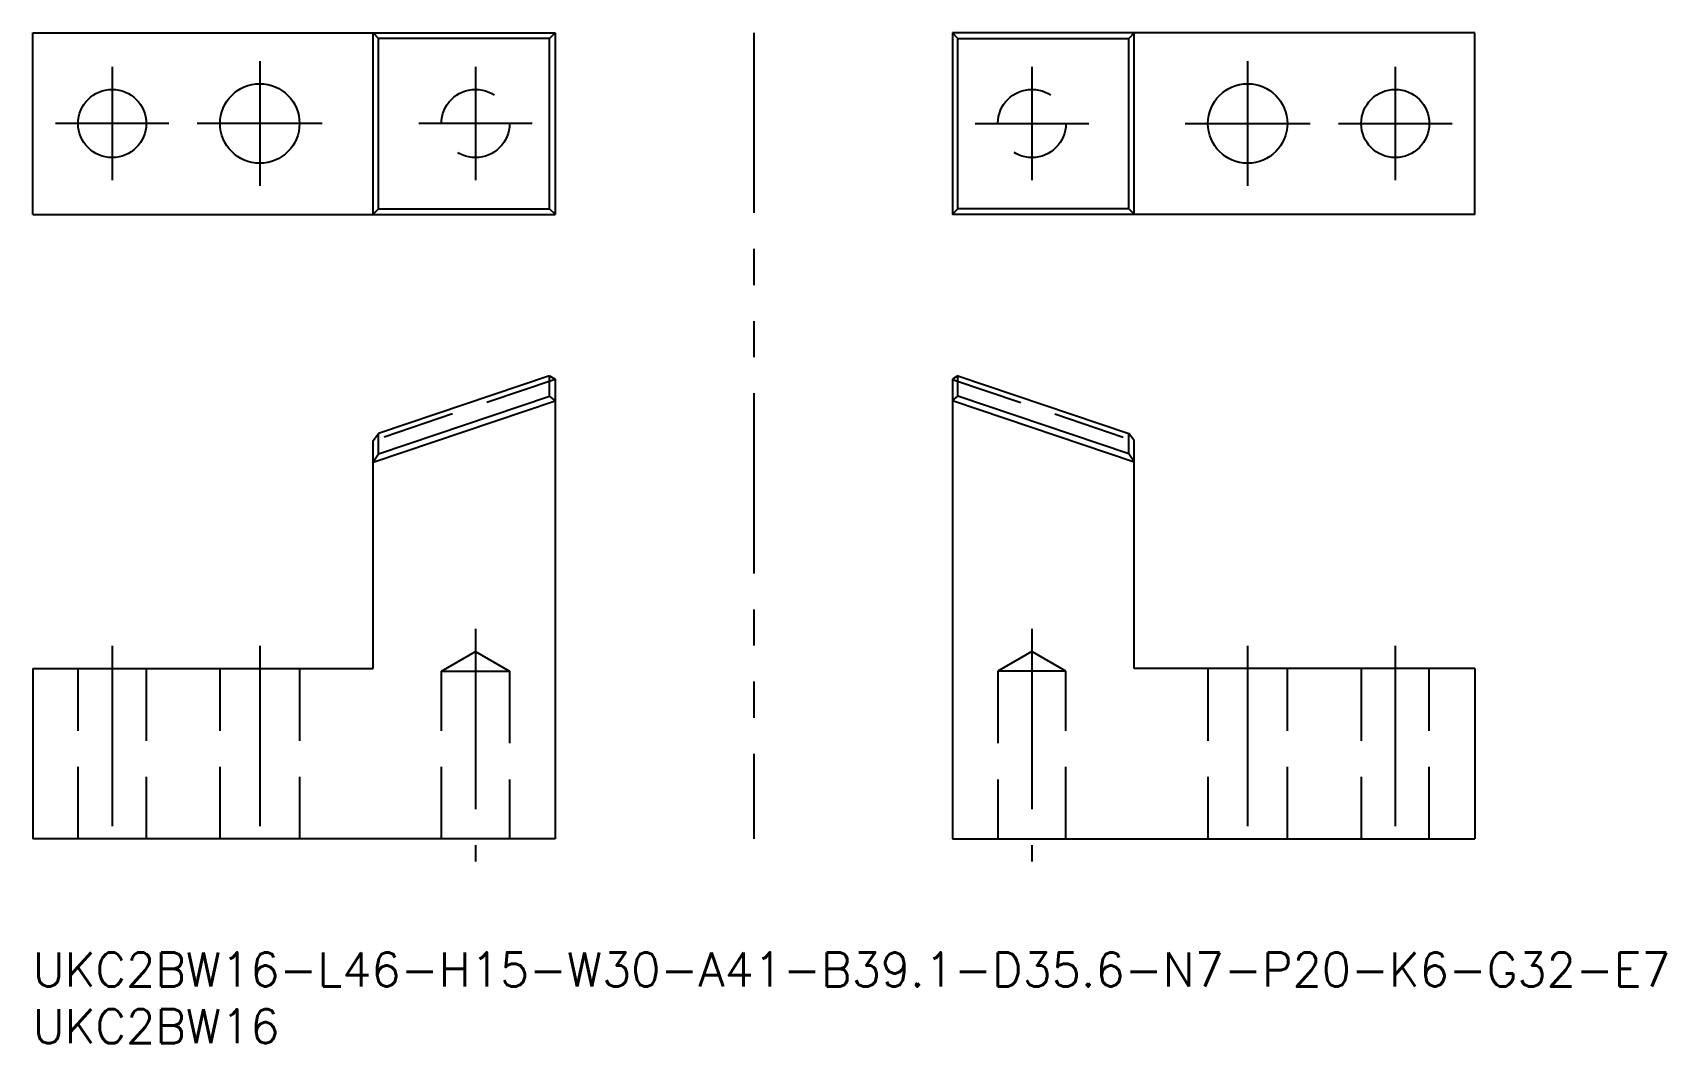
# Model space of a CAD drawing. Extents: x 0 to 144, y -8 to 81.
import ezdxf

# ---------------------------------------------------------------- set-up
doc = ezdxf.new("R2010")
doc.units = 0
doc.header["$LTSCALE"] = 0.5
for name, pattern in [('CENTER', [50.8, 31.75, -6.35, 6.35, -6.35]), ('DASHED', [19.05, 12.7, -6.35]), ('PHANTOM', [63.5, 31.75, -6.35, 6.35, -6.35, 6.35, -6.35])]:
    doc.linetypes.add(name, pattern=pattern)
for name, color, linetype in [('MSM_CENTER', 1, 'CENTER'), ('MSM_CONTINUOUS', 7, 'CONTINUOUS'), ('MSM_DASHED', 4, 'DASHED'), ('MSM_IMAGINARY', 6, 'PHANTOM'), ('MSM_PART_NUMBER', 7, 'CONTINUOUS')]:
    doc.layers.add(name, color=color, linetype=linetype)
doc.styles.get("Standard").update_dxf_attribs({"font": 'txt.shx', "height": 1, "bigfont": 'bigfont.shx'})

# ---------------------------------------------------------------- blocks, each defined once
blk = doc.blocks.new('*U44')
at = {"layer": 'MSM_PART_NUMBER'}
blk.add_text('UKC2BW16-L46-H15-W30-A41-B39.1-D35.6-N7-P20-K6-G32-E7', height=3, dxfattribs=at).set_placement((0, -3))
blk = doc.blocks.new('*U45')
at = {"layer": 'MSM_PART_NUMBER'}
blk.add_text('UKC2BW16', height=3, dxfattribs=at).set_placement((0, -8))

msp = doc.modelspace()

# ---------------------------------------------------------------- linework, layer by layer
at = {"layer": 'MSM_CENTER'}
for p, q in [((7, 78), (7, 68)), ((20, 78.5), (20, 67.5)), ((39, 78), (39, 68)), ((88, 78), (88, 68)), ((107, 78.5), (107, 67.5)), ((120, 78), (120, 68)), ((12, 73), (2, 73)), ((25.5, 73), (14.5, 73)), ((44, 73), (34, 73)), ((83, 73), (93, 73)), ((101.5, 73), (112.5, 73)), ((115, 73), (125, 73)), ((39, 28.5), (39, 8)), ((88, 28.5), (88, 8)), ((7, 27), (7, 8)), ((20, 27), (20, 8)), ((107, 27), (107, 8)), ((120, 27), (120, 8))]:
    msp.add_line(p, q, dxfattribs=at)
at = {"layer": 'MSM_CONTINUOUS'}
for p, q in [((0, 81), (46, 81)), ((0, 65), (0, 81)), ((30, 65), (30, 81)), ((30, 80.98), (30.47, 80.5)), ((45.53, 80.5), (46, 80.98)), ((46, 81), (46, 65)), ((127, 81), (81, 81)), ((81, 81), (81, 65)), ((81.47, 80.5), (81, 80.98)), ((97, 80.98), (96.53, 80.5)), ((97, 65), (97, 81)), ((127, 65), (127, 81)), ((30.47, 65.5), (30.47, 80.5)), ((45.53, 80.5), (30.47, 80.5)), ((45.53, 65.5), (45.53, 80.5)), ((81.47, 80.5), (96.53, 80.5)), ((81.47, 65.5), (81.47, 80.5)), ((96.53, 65.5), (96.53, 80.5)), ((0, 65), (46, 65)), ((30, 65.02), (30.47, 65.5)), ((30.47, 65.5), (45.53, 65.5)), ((46, 65.02), (45.53, 65.5)), ((81, 65.02), (81.47, 65.5)), ((127, 65), (81, 65)), ((96.53, 65.5), (81.47, 65.5)), ((97, 65.02), (96.53, 65.5)), ((45.53, 50.78), (30.47, 45.7)), ((45.53, 49), (45.53, 50.78)), ((45.53, 50.78), (46, 50.49)), ((46, 50.49), (46, 10)), ((81.47, 50.78), (81, 50.49)), ((81, 50.49), (81, 10)), ((81.47, 50.78), (96.53, 45.7)), ((81.47, 49), (81.47, 50.78)), ((30.47, 43.92), (45.53, 49)), ((46, 48.6), (45.53, 49)), ((81, 48.6), (81.47, 49)), ((96.53, 43.92), (81.47, 49)), ((30, 43.17), (46, 48.57)), ((97, 43.17), (81, 48.57)), ((30, 45.09), (30.47, 45.7)), ((30, 25), (30, 45.09)), ((30.47, 43.92), (30.47, 45.7)), ((97, 45.09), (96.53, 45.7)), ((96.53, 43.92), (96.53, 45.7)), ((97, 25), (97, 45.09)), ((30, 43.2), (30.47, 43.92)), ((97, 43.2), (96.53, 43.92)), ((0, 25), (30, 25)), ((0, 25), (0, 10)), ((127, 25), (97, 25)), ((127, 25), (127, 10)), ((46, 10), (0, 10)), ((81, 10), (127, 10))]:
    msp.add_line(p, q, dxfattribs=at)
for centre, radius in [((20, 73), 3.5), ((107, 73), 3.5), ((7, 73), 3), ((120, 73), 3)]:
    msp.add_circle(centre, radius, dxfattribs=at)
at = {"layer": 'MSM_DASHED'}
for p, q in [((46, 50.47), (30, 45.07)), ((81, 50.47), (97, 45.07)), ((36, 24.77), (39, 26.5)), ((39, 26.5), (42, 24.77)), ((88, 26.5), (85, 24.77)), ((91, 24.77), (88, 26.5)), ((4, 10), (4, 25)), ((10, 25), (10, 10)), ((16.5, 10), (16.5, 25)), ((23.5, 25), (23.5, 10)), ((36, 10), (36, 24.77)), ((36, 24.77), (42, 24.77)), ((42, 24.77), (42, 10)), ((85, 24.77), (85, 10)), ((91, 24.77), (85, 24.77)), ((91, 10), (91, 24.77)), ((103.5, 25), (103.5, 10)), ((110.5, 10), (110.5, 25)), ((117, 25), (117, 10)), ((123, 10), (123, 25))]:
    msp.add_line(p, q, dxfattribs=at)
for centre in [(39, 73), (88, 73)]:
    msp.add_circle(centre, 3, dxfattribs=at)
at = {"layer": 'MSM_IMAGINARY'}
msp.add_line((63.5, 81), (63.5, 10), dxfattribs=at)

# ---------------------------------------------------------------- block references
at = {"layer": 'MSM_CONTINUOUS'}
for name in ['*U44', '*U45']:
    msp.add_blockref(name, (0, 0), dxfattribs=at)

doc.saveas('drawing.dxf')
